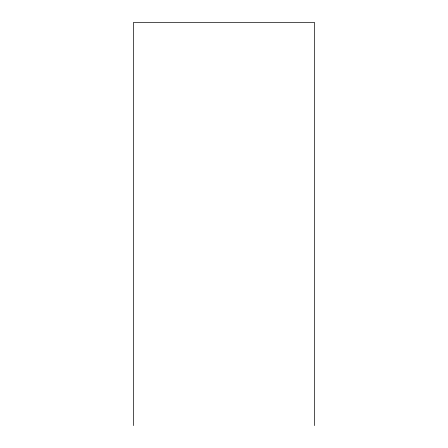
<?xml version="1.0" encoding="UTF-8"?>
<svg xmlns="http://www.w3.org/2000/svg" width="448" height="448" viewBox="0 0 448 448"><rect width="100%" height="100%" fill="white"/><g stroke="black" fill="none" stroke-linecap="round" stroke-linejoin="round"><path stroke-width="0.67" d="M314.468 425.6L314.468 22.4L133.532 22.4L133.532 425.6"/></g></svg>
